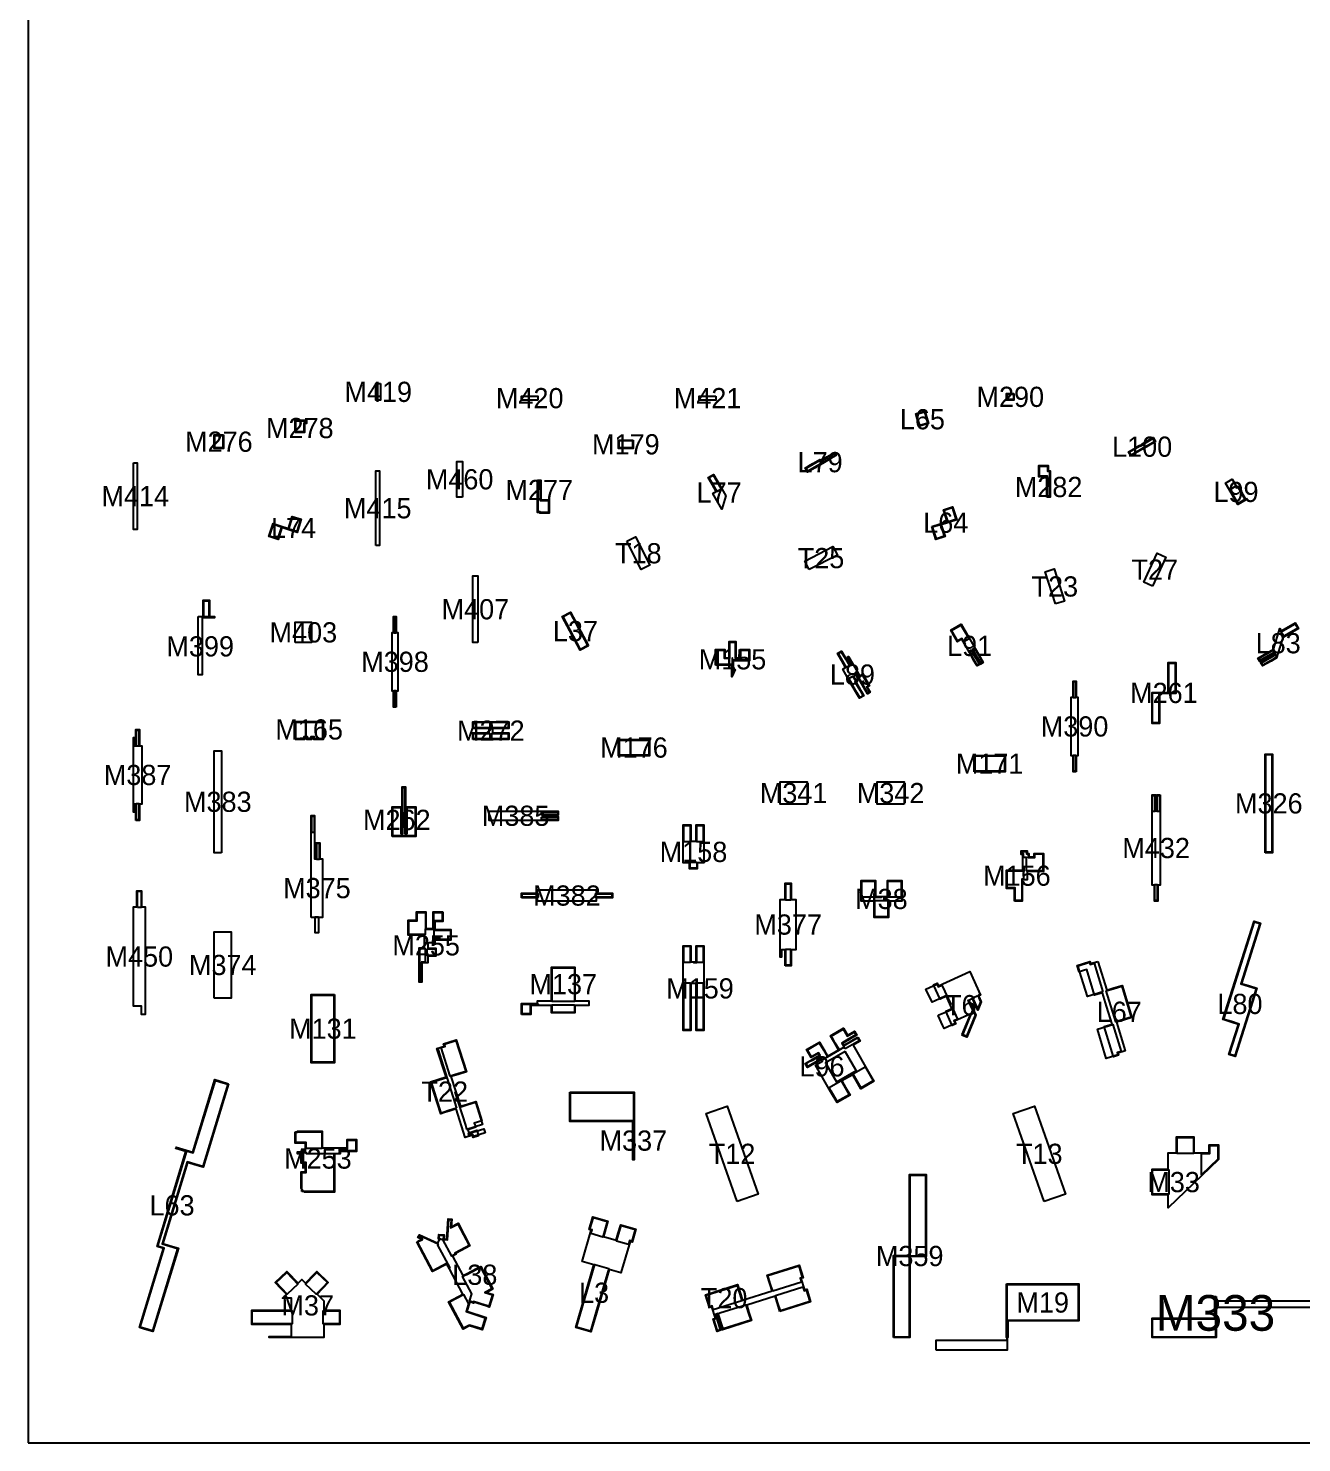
# Model space of a CAD drawing. Header units: millimetres. Extents: x 0 to 500, y 0 to 700.
# Drawn here: x 0 to 157.5, y 0 to 175 of the extents above; entities that cross this region are included whole.
import ezdxf
from ezdxf.enums import TextEntityAlignment as Align

# ---------------------------------------------------------------- set-up
doc = ezdxf.new("R2010")
doc.units = ezdxf.units.MM
for name, color, linetype in [('CORTE', 1, 'Continuous'), ('GRABADO', 5, 'Continuous'), ('HOJA', 8, 'Continuous')]:
    doc.layers.add(name, color=color, linetype=linetype)

msp = doc.modelspace()

# ---------------------------------------------------------------- linework, layer by layer
at = {"layer": 'CORTE'}
for points in [[(43.55, 131.04), (43.55, 129), (43, 129), (43, 131.04), (43.2, 131.04), (43.55, 131.04)], [(121.92, 129.8), (121.92, 129), (121, 129), (121, 129.8), (121.92, 129.8)], [(63.04, 129), (61, 129), (61, 129.48), (63.04, 129.48), (63.04, 129)], [(85.04, 129.48), (85.04, 129), (83, 129), (83, 129.48), (85.04, 129.48)], [(33, 125), (33, 126.51), (34.41, 126.51), (34.41, 126.09), (34.15, 126.09), (34.15, 125), (33, 125)], [(109.81, 127.14), (109.81, 127.14), (109.76, 127.29), (109.86, 127.32), (110.89, 127.64), (111.36, 126.11), (110.24, 125.76), (109.81, 127.14)], [(24.15, 124.7), (24.15, 123), (23, 123), (23, 124.7), (24.15, 124.7)], [(137.03, 123.14), (137.36, 123.33), (137.42, 123.37), (137.53, 123.43), (137.55, 123.38), (137.75, 123.49), (137.72, 123.54), (137.83, 123.6), (137.83, 123.6), (138.22, 123.83), (139.05, 124.31), (139.15, 124.36), (139.44, 123.86), (138.51, 123.32), (137.82, 122.92), (137.82, 122.92), (136.39, 122.1), (136.1, 122.61), (137.03, 123.14)], [(74.82, 124.06), (74.82, 123), (73, 123), (73, 124.06), (74.82, 124.06)], [(97.32, 120.63), (96.39, 120.1), (96.1, 120.6), (96.56, 120.87), (97.03, 121.14), (97.9, 121.64), (97.97, 121.51), (98.77, 121.97), (99.7, 122.51), (99.92, 122.13), (99.04, 121.63), (99.04, 121.63), (97.32, 120.63)], [(13, 121.24), (13.46, 121.24), (13.46, 113), (13, 113), (13, 121.24)], [(53.69, 117), (53, 117), (53, 121.4), (53.69, 121.4), (53.69, 117)], [(126, 117), (126, 119.5), (125, 119.5), (125, 120.91), (126.15, 120.91), (126.15, 120.26), (126.41, 120.26), (126.41, 117), (126, 117)], [(43, 111), (43, 120.24), (43.44, 120.24), (43.44, 111), (43, 111)], [(63, 119.09), (63.41, 119.09), (63.41, 116.65), (64.41, 116.65), (64.41, 115), (63.26, 115), (63.26, 115.11), (63, 115.11), (63, 119.09)], [(84.5, 118.73), (84.1, 119.43), (84.75, 119.81), (85.28, 118.88), (86.28, 117.15), (85.77, 115.49), (84.65, 117.44), (85.09, 117.7), (84.63, 118.5), (84.5, 118.73)], [(149.08, 117.03), (148.1, 118.73), (148.91, 119.2), (149.3, 118.52), (149.3, 118.52), (149.46, 118.25), (149.63, 118.34), (150.6, 116.66), (149.61, 116.1), (149.08, 117.03)], [(111.76, 113.37), (112.79, 113.7), (113.67, 113.97), (113.21, 115.44), (114.33, 115.8), (114.84, 114.18), (112.93, 113.58), (113.39, 112.11), (112.27, 111.76), (111.76, 113.37)], [(29.93, 112.06), (29.76, 112.11), (30.27, 113.73), (31.29, 113.41), (32.18, 113.13), (32.64, 114.6), (33.76, 114.25), (33.26, 112.63), (32.23, 112.95), (31.35, 113.23), (30.89, 111.76), (30.79, 111.79), (29.93, 112.06)], [(74.04, 111.53), (75.09, 112.07), (76.87, 108.57), (75.82, 108.04), (74.04, 111.53)], [(96.57, 108.04), (96.04, 109.09), (99.53, 110.87), (100.07, 109.82), (96.57, 108.04)], [(139.05, 105.98), (137.98, 106.47), (139.62, 110.07), (140.7, 109.58), (139.05, 105.98)], [(55.6, 99), (55, 99), (55, 107.24), (55.6, 107.24), (55.6, 99)], [(127.05, 103.77), (125.77, 107.75), (126.9, 108.11), (128.17, 104.13), (127.05, 103.77)], [(21, 102.24), (21.63, 102.24), (21.63, 104.24), (22.41, 104.24), (22.41, 102.24), (23.04, 102.24), (23.04, 102.06), (21.52, 102.06), (21.52, 95), (21, 95), (21, 102.24)], [(33, 99), (33, 101.52), (35.04, 101.52), (35.04, 99), (33, 99)], [(45.52, 91), (45.19, 91), (45.19, 93), (45, 93), (45, 100.24), (45.19, 100.24), (45.19, 102.24), (45.52, 102.24), (45.52, 100.24), (45.71, 100.24), (45.71, 93), (45.52, 93), (45.52, 91)], [(69.29, 98.59), (68.27, 98.05), (66.05, 102.24), (67.07, 102.78), (69.29, 98.59)], [(116.82, 97.03), (116.57, 97.46), (115.45, 99.4), (115.03, 99.16), (114.92, 99.1), (114.31, 100.17), (114.23, 100.3), (114.1, 100.53), (115.39, 101.27), (116.18, 99.91), (117.58, 97.47), (118.12, 96.54), (117.78, 96.34), (117.38, 97.03), (117.24, 97.27), (116.78, 98.07), (116.7, 98.03), (117.16, 97.22), (117.7, 96.29), (117.36, 96.1), (116.93, 96.84), (116.93, 96.84), (116.82, 97.03), (116.82, 97.03)], [(154.21, 96.99), (154.21, 96.99), (154.04, 96.89), (153.71, 96.71), (152.66, 96.1), (152.42, 96.51), (153.77, 97.29), (153.78, 97.29), (154.15, 97.51), (154.07, 97.66), (153.99, 97.61), (152.33, 96.66), (152.1, 97.07), (154.03, 98.18), (154.81, 100.74), (154.98, 100.44), (156.71, 101.44), (157.12, 100.74), (155.24, 99.66), (155.2, 99.74), (154.39, 97.1), (154.21, 96.99)], [(85, 96.2), (85, 98.12), (86.15, 98.12), (86.15, 97.12), (86.68, 97.12), (86.68, 98.05), (86.68, 99.12), (87.51, 99.12), (87.51, 98.05), (87.51, 97.12), (88.05, 97.12), (88.05, 98.12), (89.2, 98.12), (89.2, 96.74), (88.12, 96.74), (87.2, 96.74), (87.2, 95.66), (87.44, 95.66), (87, 94.77), (87, 96.2), (86.08, 96.2), (85, 96.2)], [(102.46, 92.73), (102.46, 92.73), (101.92, 93.66), (100.74, 95.72), (101.09, 95.93), (100.63, 96.73), (100.1, 97.66), (100.59, 97.94), (101.12, 97.01), (101.58, 96.21), (101.81, 96.34), (101.32, 97.2), (101.45, 97.27), (102.84, 94.85), (102.88, 94.87), (103.22, 95.07), (104.04, 93.64), (103.77, 93.48), (104.13, 92.85), (103.79, 92.65), (102.43, 95.02), (102.07, 94.82), (102.44, 94.18), (102.35, 94.13), (102.94, 93.09), (103.21, 92.64), (103.34, 92.4), (102.82, 92.1), (102.46, 92.73)], [(141, 92.84), (141, 96.53), (141.92, 96.53), (141.92, 92.69), (139.92, 92.69), (139.92, 89), (139, 89), (139, 92.84), (141, 92.84)], [(129.6, 83), (129.22, 83), (129.22, 85), (129, 85), (129, 92.24), (129.22, 92.24), (129.22, 94.24), (129.6, 94.24), (129.6, 92.24), (129.82, 92.24), (129.82, 85), (129.6, 85), (129.6, 83)], [(13.29, 77), (13.29, 79), (13.15, 79), (13.15, 78), (13, 78), (13, 87.24), (13.15, 87.24), (13.15, 86.24), (13.29, 86.24), (13.29, 88.24), (13.74, 88.24), (13.74, 86.24), (14.03, 86.24), (14.03, 79), (13.74, 79), (13.74, 77), (13.29, 77)], [(33, 87), (33, 89.24), (36.48, 89.24), (36.48, 87), (35.33, 87), (35.33, 87.27), (35.04, 87.27), (35.04, 87), (34.44, 87), (34.44, 87.27), (34.15, 87.27), (34.15, 87), (33, 87)], [(55, 87), (55, 87.84), (57, 87.84), (57, 88.37), (55, 88.37), (55, 89.21), (59.42, 89.21), (59.42, 88.37), (57.42, 88.37), (57.42, 87.84), (59.42, 87.84), (59.42, 87), (55, 87)], [(73, 87.01), (76.82, 87.01), (76.82, 85), (73, 85), (73, 87.01)], [(23.88, 73), (23, 73), (23, 85.6), (23.88, 85.6), (23.88, 73)], [(117, 83), (117, 85.04), (118.58, 85.04), (119.17, 85.04), (119.17, 85.04), (120.82, 85.04), (120.82, 83), (117, 83)], [(153, 73), (153, 85.21), (153.88, 85.21), (153.88, 73), (153, 73)], [(45, 75), (45, 78.67), (46.15, 78.67), (46.15, 75.45), (46.26, 75.45), (46.26, 81.15), (46.66, 81.15), (46.66, 75.45), (46.77, 75.45), (46.77, 78.67), (47.92, 78.67), (47.92, 75), (45, 75)], [(96.32, 79), (93, 79), (93, 81.77), (96.32, 81.77), (96.32, 79)], [(108.32, 79), (105, 79), (105, 81.77), (108.32, 81.77), (108.32, 79)], [(140.01, 80.16), (140.01, 69), (139.72, 69), (139.72, 67), (139.29, 67), (139.29, 69), (139, 69), (139, 80.16), (139.44, 80.16), (139.44, 78.16), (139.57, 78.16), (139.57, 80.16), (140.01, 80.16)], [(35, 65), (35, 77.59), (35.42, 77.59), (35.42, 72.24), (35.6, 72.24), (35.6, 74.24), (36.07, 74.24), (36.07, 72.24), (36.39, 72.24), (36.39, 65), (35, 65)], [(63.91, 78.14), (63.91, 78.14), (65.56, 78.14), (65.56, 77.66), (63.56, 77.66), (63.56, 77.48), (65.56, 77.48), (65.56, 77), (57, 77), (57, 78.14), (63.91, 78.14)], [(81, 74.79), (81, 74.79), (81, 75.36), (81, 76.44), (81.95, 76.44), (81.95, 75.69), (81.95, 74.44), (82.6, 74.44), (82.6, 76.44), (83.55, 76.44), (83.55, 74.86), (83.55, 71.75), (82.75, 71.75), (82.75, 71), (81.8, 71), (81.8, 71.75), (81, 71.75), (81, 74.79)], [(122, 67), (122, 68.58), (121, 68.58), (121, 70.82), (123, 70.82), (123, 72.76), (122.8, 72.76), (122.8, 73.23), (123.55, 73.23), (123.55, 72.91), (123.75, 72.91), (123.75, 72.48), (124.4, 72.48), (124.4, 72.91), (125.55, 72.91), (125.55, 70.67), (123.55, 70.67), (123.55, 69.65), (122.95, 69.65), (122.95, 67), (122, 67)], [(14.02, 66.3), (14.46, 66.3), (14.46, 53), (14, 53), (14, 54), (13, 54), (13, 66.3), (13.44, 66.3), (13.44, 68.3), (14.02, 68.3), (14.02, 66.3)], [(61, 67.42), (61, 67.98), (63, 67.98), (63, 68.4), (70.24, 68.4), (70.24, 67.98), (72.24, 67.98), (72.24, 67.42), (70.24, 67.42), (70.24, 67), (63, 67), (63, 67.42), (61, 67.42)], [(93.6, 59), (93.6, 61), (93.15, 61), (93.15, 60.08), (93, 60.08), (93, 67.21), (93.6, 67.21), (93.6, 69.21), (94.35, 69.21), (94.35, 67.21), (94.95, 67.21), (94.95, 61), (94.35, 61), (94.35, 59), (93.6, 59)], [(104.63, 67), (103, 67), (103, 68.2), (103, 69.57), (104.78, 69.57), (104.78, 68.49), (104.78, 67.57), (106.26, 67.57), (106.26, 68.49), (106.26, 69.57), (108.04, 69.57), (108.04, 67.99), (108.04, 67), (106.41, 67), (106.41, 65), (104.63, 65), (104.63, 67)], [(51.28, 65.68), (51.28, 64.5), (50.28, 64.5), (50.28, 63.5), (52.28, 63.5), (52.28, 62.19), (50.83, 62.19), (50.83, 62.44), (50.79, 62.44), (50.79, 62.19), (50.46, 62.19), (50.46, 62.44), (50.42, 62.44), (50.42, 62.19), (50.28, 62.19), (50.28, 61.85), (49.42, 61.85), (49.42, 61.17), (50.42, 61.17), (50.42, 60.19), (49.42, 60.19), (49.42, 59.36), (48.68, 59.36), (48.68, 57), (48.35, 57), (48.35, 61.23), (49, 61.23), (49, 62.79), (47, 62.79), (47, 64.65), (48, 64.65), (48, 65.68), (49.19, 65.68), (49.19, 64.58), (49.19, 63.62), (50.09, 63.62), (50.09, 65.68), (51.28, 65.68)], [(23, 55), (23, 63.21), (25.11, 63.21), (25.11, 55), (23, 55)], [(147.91, 52.31), (147.77, 52.35), (151.63, 64.54), (152.43, 64.29), (150.06, 56.83), (150.94, 56.55), (151.97, 56.22), (149.29, 47.77), (148.49, 48.02), (149.67, 51.75), (148.79, 52.03), (147.91, 52.31)], [(81, 59.84), (81, 59.84), (81, 61.49), (81.95, 61.49), (81.95, 60.64), (81.95, 60.42), (81.95, 59.49), (82.6, 59.49), (82.6, 61.49), (83.55, 61.49), (83.55, 60.49), (83.55, 60.49), (83.55, 59.92), (83.55, 55.62), (83.55, 51), (82.6, 51), (82.6, 56.8), (81.95, 56.8), (81.95, 51), (81, 51), (81, 59.84)], [(132.31, 59.54), (133.39, 55.99), (134.27, 56.26), (135.3, 56.58), (136.51, 52.62), (135.48, 52.3), (134.6, 52.03), (135.68, 48.48), (134.77, 48.21), (134.86, 47.94), (134.21, 47.74), (133.07, 51.49), (134.05, 51.79), (133.37, 54.03), (132.86, 55.68), (131.88, 55.38), (130.91, 58.55), (129.99, 58.26), (129.74, 59.06), (131.32, 59.54), (131.4, 59.27), (132.31, 59.54)], [(61, 53), (61, 54.35), (63, 54.35), (63, 54.67), (64.73, 54.67), (64.73, 58.82), (67.61, 58.82), (67.61, 54.67), (69.34, 54.67), (69.34, 54.11), (67.61, 54.11), (67.61, 53.17), (64.73, 53.17), (64.73, 54.11), (62.15, 54.11), (62.15, 53), (61, 53)], [(115.51, 50.5), (116.57, 53.08), (114.58, 52.17), (114.74, 51.82), (114.29, 51.62), (113.48, 53.38), (114.24, 53.74), (113.56, 55.23), (112.79, 54.88), (111.98, 56.65), (112.43, 56.85), (112.59, 56.51), (116.46, 58.29), (117.79, 55.39), (117.54, 55.28), (117.88, 54.54), (117.46, 53.52), (116.8, 54.94), (116.34, 54.73), (117.19, 52.88), (116.09, 50.18), (115.55, 50.4), (115.51, 50.5)], [(37.87, 55.46), (37.87, 47), (35, 47), (35, 55.46), (37.87, 55.46)], [(102.61, 50.19), (102.89, 49.7), (102.02, 49.2), (104.06, 45.66), (104.6, 44.73), (102.99, 43.8), (102.45, 44.73), (101.99, 45.53), (100.64, 44.76), (101.1, 43.96), (101.64, 43.02), (100.03, 42.1), (99.24, 43.46), (97.38, 46.7), (98.24, 47.2), (98.11, 47.43), (97.31, 46.97), (96.38, 46.43), (96.1, 46.92), (96.68, 47.26), (97.03, 47.46), (97.83, 47.92), (97.7, 48.15), (96.83, 47.65), (96.26, 48.64), (97.87, 49.57), (98.4, 48.64), (98.87, 47.84), (100.22, 48.61), (99.75, 49.42), (99.5, 49.86), (99.22, 50.35), (100.83, 51.27), (101.33, 50.41), (102.19, 50.91), (102.48, 50.42), (101.54, 49.88), (100.74, 49.42), (100.87, 49.19), (101.68, 49.65), (102.61, 50.19)], [(54.36, 38.72), (54.48, 38.34), (55.46, 38.65), (55.67, 37.98), (55.02, 37.77), (54.94, 38.05), (54.04, 37.76), (52.92, 41.3), (52.04, 41.02), (51.47, 40.84), (51.01, 40.7), (49.76, 44.65), (50.79, 44.98), (51.67, 45.25), (50.55, 48.79), (51.46, 49.07), (51.37, 49.35), (52.94, 49.85), (54.19, 45.89), (53.17, 45.57), (52.28, 45.29), (53.44, 41.62), (54.32, 41.9), (55.35, 42.22), (56.1, 39.84), (55.17, 39.55), (55.34, 39.03), (54.36, 38.72)], [(101.04, 48.42), (98.62, 47.02), (99.98, 44.65), (102.41, 46.05), (101.04, 48.42)], [(24.76, 44.41), (21.62, 34.09), (20.59, 34.4), (19.7, 34.67), (16.65, 24.64), (17.53, 24.37), (18.56, 24.06), (15.42, 13.74), (14.39, 14.06), (13.74, 14.25), (16.73, 24.04), (15.92, 24.28), (19.5, 36.05), (18.26, 36.42), (18.3, 36.57), (20.35, 35.94), (23.09, 44.92), (23.73, 44.72), (24.76, 44.41)], [(67, 43.37), (74.92, 43.37), (74.92, 35), (74.77, 35), (74.77, 39.76), (67, 39.76), (67, 43.37)], [(87.67, 29.83), (83.83, 40.73), (86.44, 41.65), (90.28, 30.75), (87.67, 29.83)], [(125.67, 29.83), (121.83, 40.73), (124.44, 41.65), (128.28, 30.75), (125.67, 29.83)], [(34.3, 33.51), (34.3, 34.6), (33.76, 34.6), (33.76, 35.73), (33.3, 35.73), (33.3, 35.99), (34.3, 35.99), (34.3, 37.08), (33, 37.08), (33, 38.44), (33.3, 38.44), (33.3, 38.55), (36.36, 38.55), (36.36, 36.49), (39.43, 36.49), (39.43, 37.52), (40.58, 37.52), (40.58, 36.05), (38.58, 36.05), (38.58, 35.73), (37.88, 35.73), (37.88, 31), (34.15, 31), (33.76, 31.47), (33.76, 33.51), (34.3, 33.51)], [(144.18, 35.86), (146.05, 35.86), (146.05, 36.86), (147.2, 36.86), (147.2, 35.03), (141, 29.06), (141, 30.67), (139, 30.67), (139, 33.84), (141, 33.84), (141, 35.86), (142.02, 35.86), (142.02, 37.86), (144.18, 37.86), (144.18, 35.86)], [(107, 13), (107, 23.17), (109, 23.17), (109, 33.19), (111.04, 33.19), (111.04, 23.02), (109.04, 23.02), (109.04, 13), (107, 13)], [(48.05, 24.87), (48.62, 25.17), (48.2, 25.37), (48.37, 25.74), (50.66, 24.69), (50.87, 25.15), (50.72, 25.22), (50.76, 25.76), (51.43, 25.71), (51.4, 25.2), (51.78, 25.17), (51.95, 27.68), (52.38, 27.65), (52.32, 26.72), (53.15, 27.15), (54.63, 24.36), (54.17, 24.11), (54.17, 24.11), (52.86, 23.42), (52.92, 23.31), (52.47, 23.06), (53.74, 20.67), (54.19, 20.91), (54.2, 20.89), (55.45, 21.55), (55.97, 21.82), (57.45, 19.02), (56.66, 18.6), (57.51, 18.33), (57.02, 16.79), (56.58, 16.93), (56.58, 16.93), (55.11, 17.39), (55.08, 17.27), (54.61, 17.42), (54.24, 16.27), (56.62, 15.51), (56.13, 13.98), (54.57, 14.48), (53.77, 14.05), (51.98, 17.45), (53.75, 18.39), (52.09, 21.52), (52.09, 21.52), (51.78, 22.11), (50.07, 21.21), (50.01, 21.18), (48.05, 24.87)], [(69.63, 26.3), (69.38, 26.37), (69.84, 27.96), (71.7, 27.42), (71.15, 25.5), (72.72, 25.04), (72.98, 25.92), (73.28, 26.96), (75.15, 26.41), (74.69, 24.83), (74.43, 24.9), (73.3, 21.03), (71.84, 21.45), (70.27, 16.08), (69.59, 13.72), (67.72, 14.26), (69.97, 22), (68.51, 22.42), (69.63, 26.3)], [(30.18, 16.41), (32.57, 16.41), (32.57, 17.89), (31.44, 17.89), (31.94, 18.37), (31.29, 19.04), (30.55, 19.81), (31.97, 21.18), (33.36, 19.74), (33.83, 20.2), (34.3, 19.74), (35.4, 20.88), (35.69, 21.18), (37.11, 19.81), (36.43, 19.11), (36.36, 19.04), (35.72, 18.37), (36.55, 17.57), (36.55, 16.41), (37.48, 16.41), (38.55, 16.41), (38.55, 14.63), (37.48, 14.63), (36.55, 14.63), (36.55, 13), (29.81, 13), (29.81, 13.15), (32.57, 13.15), (32.57, 14.63), (30.18, 14.63), (27.64, 14.63), (27.64, 16.41), (30.18, 16.41)], [(92.97, 16.22), (92.65, 17.24), (92.37, 18.12), (88.86, 17.02), (89.13, 16.13), (89.46, 15.11), (85.88, 13.98), (85.28, 15.89), (85.08, 15.82), (85.36, 14.94), (85.68, 13.92), (85.2, 13.76), (84.7, 15.34), (84.98, 15.42), (84.53, 16.82), (84.26, 16.74), (83.76, 18.31), (87.72, 19.56), (88.04, 18.53), (88.32, 17.65), (91.99, 18.81), (91.71, 19.69), (91.38, 20.71), (95.34, 21.96), (95.83, 20.39), (95.56, 20.3), (96, 18.9), (96.28, 18.99), (96.77, 17.42), (92.97, 16.22)], [(121, 19.65), (129.94, 19.65), (129.94, 15.06), (121.15, 15.06), (121.15, 13), (121, 13), (121, 19.65)], [(146.92, 18.09), (146.92, 17.56), (172.34, 17.56), (172.34, 17.34), (174.34, 17.34), (174.34, 16.96), (172.34, 16.96), (172.34, 16.73), (146.92, 16.73), (146.92, 14.14), (146.92, 13), (139, 13), (139, 15.4), (146.77, 15.4), (146.77, 18.09), (146.92, 18.09)]]:
    msp.add_lwpolyline(points, close=True, dxfattribs=at)
at = {"layer": 'GRABADO'}
for points in [[(121.85, 129.07), (121.08, 129.07), (121.08, 129.73), (121.85, 129.73), (121.85, 129.07)], [(33.08, 126.43), (33.85, 126.43), (34.08, 126.43), (34.33, 126.43), (34.33, 126.16), (34.08, 126.16), (34.08, 126.1), (34.08, 125.08), (33.85, 125.08), (33.08, 125.08), (33.08, 126.43)], [(109.85, 127.24), (109.85, 127.24), (109.85, 127.24), (109.88, 127.25), (110.84, 127.54), (111.27, 126.16), (110.29, 125.85), (109.85, 127.24)], [(24.07, 123.08), (23.3, 123.08), (23.07, 123.08), (23.07, 124.51), (23.07, 124.63), (23.3, 124.63), (24.07, 124.63), (24.07, 123.08)], [(139.34, 123.88), (138.48, 123.38), (138.48, 123.38), (138.15, 123.2), (138.15, 123.2), (137.72, 122.95), (137.72, 122.95), (136.42, 122.2), (136.2, 122.58), (137.07, 123.08), (137.4, 123.27), (137.46, 123.3), (137.5, 123.33), (137.53, 123.28), (137.85, 123.47), (137.82, 123.51), (137.93, 123.58), (137.93, 123.58), (138.26, 123.76), (139.09, 124.24), (139.12, 124.26), (139.34, 123.88)], [(73.25, 123.99), (73.75, 123.99), (74.75, 123.99), (74.75, 123.08), (73.75, 123.08), (73.08, 123.08), (73.08, 123.99), (73.25, 123.99)], [(96.41, 120.2), (96.2, 120.57), (96.6, 120.8), (97.07, 121.07), (97.87, 121.53), (97.94, 121.41), (98.81, 121.91), (99.68, 122.41), (99.82, 122.16), (98.95, 121.66), (98.95, 121.66), (98.09, 121.16), (98.09, 121.16), (96.41, 120.2)], [(125.08, 119.57), (125.08, 120.84), (125.85, 120.84), (126.08, 120.84), (126.08, 120.19), (126.33, 120.19), (126.33, 119.57), (126.33, 117.19), (126.33, 117.08), (126.08, 117.08), (126.08, 117.19), (126.08, 119.57), (125.85, 119.57), (125.08, 119.57)], [(63.33, 119.02), (63.33, 119.01), (63.33, 116.57), (64.33, 116.57), (64.33, 115.08), (63.33, 115.08), (63.33, 115.18), (63.08, 115.18), (63.08, 116.57), (63.08, 119.01), (63.08, 119.02), (63.33, 119.02)], [(85.72, 117.97), (85.2, 117.67), (84.7, 118.54), (84.57, 118.77), (84.2, 119.41), (84.72, 119.71), (85.72, 117.97)], [(148.64, 117.93), (149.33, 118.33), (149.43, 118.14), (149.6, 118.24), (150.49, 116.69), (149.64, 116.2), (149.14, 117.07), (149.14, 117.07), (148.64, 117.93)], [(111.85, 113.32), (112.81, 113.62), (112.81, 113.62), (113.76, 113.92), (113.3, 115.39), (114.28, 115.7), (114.74, 114.23), (112.84, 113.63), (113.3, 112.16), (112.32, 111.85), (111.85, 113.32)], [(30.32, 113.63), (31.27, 113.33), (32.22, 113.03), (32.69, 114.5), (33.67, 114.2), (33.21, 112.73), (32.25, 113.03), (31.3, 113.32), (30.84, 111.85), (30.81, 111.86), (29.96, 112.13), (29.85, 112.16), (30.32, 113.63)], [(21.71, 102.17), (21.71, 103.17), (21.71, 104.17), (22.34, 104.17), (22.34, 103.17), (22.34, 102.17), (21.71, 102.17)], [(45.45, 102.17), (45.45, 101.17), (45.45, 100.17), (45.26, 100.17), (45.26, 101.17), (45.26, 102.17), (45.45, 102.17)], [(68.3, 98.16), (66.16, 102.21), (67.04, 102.68), (69.18, 98.62), (68.3, 98.16)], [(115.36, 101.17), (116.11, 99.87), (116.11, 99.87), (116.36, 99.44), (115.73, 99.07), (115.9, 98.78), (115.9, 98.78), (115.48, 99.51), (114.99, 99.23), (114.95, 99.2), (114.95, 99.2), (114.37, 100.2), (114.29, 100.34), (114.2, 100.5), (115.36, 101.17)], [(157.01, 100.77), (155.28, 99.77), (154.83, 100.55), (154.95, 100.34), (156.69, 101.33), (157.01, 100.77)], [(87.44, 99.05), (87.44, 98.05), (87.44, 97.05), (88.12, 97.05), (88.12, 98.05), (89.12, 98.05), (89.12, 96.82), (88.12, 96.82), (87.12, 96.82), (87.12, 95.59), (87.32, 95.59), (87.08, 95.09), (87.08, 96.28), (86.08, 96.28), (85.08, 96.28), (85.08, 98.05), (86.08, 98.05), (86.08, 97.05), (86.76, 97.05), (86.76, 98.05), (86.76, 99.05), (87.44, 99.05)], [(117.38, 96.2), (116.89, 97.07), (116.89, 97.07), (116.71, 97.38), (116.64, 97.5), (116.64, 97.5), (116.39, 97.93), (116.6, 98.05), (117.1, 97.19), (117.6, 96.32), (117.38, 96.2)], [(117.81, 96.44), (117.44, 97.07), (117.31, 97.31), (116.81, 98.17), (117.02, 98.3), (117.52, 97.43), (118.02, 96.56), (117.81, 96.44)], [(153.93, 98.04), (154.09, 97.76), (153.95, 97.68), (152.36, 96.76), (152.2, 97.04), (153.93, 98.04)], [(87.08, 95.99), (87.12, 95.97), (87.12, 97.05), (87.08, 97.05), (87.08, 95.99)], [(100.56, 97.84), (101.06, 96.97), (101.56, 96.11), (101.92, 96.31), (101.2, 95.9), (100.7, 96.77), (100.2, 97.63), (100.38, 97.74), (100.56, 97.84)], [(139.07, 89.08), (139.07, 92.77), (140.07, 92.77), (141.07, 92.77), (141.07, 96.46), (141.85, 96.46), (141.85, 92.77), (140.85, 92.77), (139.85, 92.77), (139.85, 89.08), (139.07, 89.08)], [(152.52, 96.48), (153.81, 97.22), (153.81, 97.22), (154.26, 97.48), (154.17, 97.62), (154.37, 97.28), (154.33, 97.15), (154.11, 97.02), (154.11, 97.02), (154.08, 97), (154, 96.96), (154, 96.96), (152.68, 96.2), (152.52, 96.48)], [(101.85, 93.93), (101.49, 94.56), (101.97, 94.84), (102.34, 94.21), (102.24, 94.16), (102.88, 93.06), (103.14, 92.6), (103.24, 92.43), (102.85, 92.2), (102.49, 92.83), (102.49, 92.83), (101.99, 93.7), (101.99, 93.7), (101.97, 93.72), (101.85, 93.93), (101.85, 93.93)], [(102.57, 95.18), (102.81, 94.75), (102.92, 94.81), (102.92, 94.81), (103.19, 94.97), (103.94, 93.67), (103.66, 93.51), (104.03, 92.88), (103.82, 92.76), (102.46, 95.12), (102.57, 95.18)], [(45.26, 91.08), (45.26, 92.08), (45.26, 93.08), (45.45, 93.08), (45.45, 92.08), (45.45, 91.08), (45.26, 91.08)], [(129.52, 94.17), (129.52, 93.17), (129.52, 92.17), (129.3, 92.17), (129.3, 93.17), (129.3, 94.17), (129.52, 94.17)], [(13.66, 88.17), (13.66, 87.17), (13.66, 86.17), (13.37, 86.17), (13.37, 87.17), (13.37, 88.17), (13.66, 88.17)], [(33.08, 89.16), (34.08, 89.16), (34.4, 89.16), (35.07, 89.16), (35.4, 89.16), (36.4, 89.16), (36.4, 87.08), (35.4, 87.08), (35.4, 87.34), (34.96, 87.34), (34.96, 87.08), (34.52, 87.08), (34.52, 87.34), (34.08, 87.34), (34.08, 87.08), (33.08, 87.08), (33.08, 89.16)], [(55.08, 89.13), (56.08, 89.13), (56.58, 89.13), (57.08, 89.13), (57.08, 88.45), (56.08, 88.45), (55.08, 88.45), (55.08, 89.13)], [(56.58, 87.08), (56.08, 87.08), (55.08, 87.08), (55.08, 87.76), (56.08, 87.76), (57.08, 87.76), (57.08, 87.08), (56.58, 87.08)], [(59.35, 88.45), (58.35, 88.45), (57.35, 88.45), (57.35, 89.13), (57.85, 89.13), (58.35, 89.13), (59.35, 89.13), (59.35, 88.45)], [(59.35, 87.08), (58.35, 87.08), (57.85, 87.08), (57.35, 87.08), (57.35, 87.76), (58.35, 87.76), (59.35, 87.76), (59.35, 87.08)], [(73.08, 86.94), (74.08, 86.94), (74.75, 86.94), (75.08, 86.94), (75.75, 86.94), (76.75, 86.94), (76.75, 85.08), (75.75, 85.08), (75.08, 85.08), (74.75, 85.08), (74.08, 85.08), (73.08, 85.08), (73.08, 86.94)], [(120.75, 84.97), (120.75, 83.08), (119.75, 83.08), (119.08, 83.08), (118.75, 83.08), (118.08, 83.08), (117.08, 83.08), (117.08, 84.97), (118.58, 84.97), (118.58, 84.97), (119.25, 84.97), (119.25, 84.97), (120.75, 84.97)], [(129.3, 83.08), (129.3, 84.08), (129.3, 85.08), (129.52, 85.08), (129.52, 84.08), (129.52, 83.08), (129.3, 83.08)], [(153.8, 73.08), (153.07, 73.08), (153.07, 85.13), (153.8, 85.13), (153.8, 73.08)], [(45.08, 78.59), (45.85, 78.59), (46.08, 78.59), (46.08, 76.11), (46.08, 75.37), (46.33, 75.37), (46.33, 76.11), (46.33, 78.59), (46.33, 80.33), (46.33, 81.07), (46.59, 81.07), (46.59, 80.33), (46.59, 78.59), (46.59, 76.11), (46.59, 75.37), (46.85, 75.37), (46.85, 76.11), (46.85, 78.59), (47.08, 78.59), (47.85, 78.59), (47.85, 75.08), (47.08, 75.08), (46.85, 75.08), (46.08, 75.08), (45.85, 75.08), (45.08, 75.08), (45.08, 78.59)], [(13.37, 77.08), (13.37, 78.08), (13.37, 79.08), (13.66, 79.08), (13.66, 78.08), (13.66, 77.08), (13.37, 77.08)], [(139.07, 78.59), (139.07, 79.09), (139.07, 80.09), (139.36, 80.09), (139.36, 79.09), (139.36, 78.09), (139.07, 78.09), (139.07, 78.59)], [(139.93, 80.09), (139.93, 79.09), (139.93, 78.59), (139.93, 78.09), (139.65, 78.09), (139.65, 79.09), (139.65, 80.09), (139.93, 80.09)], [(35.07, 75.51), (35.07, 76.01), (35.07, 76.51), (35.07, 77.51), (35.35, 77.51), (35.35, 75.51), (35.07, 75.51)], [(63.48, 78.06), (63.98, 78.06), (63.98, 78.06), (65.48, 78.06), (65.48, 77.73), (64.48, 77.73), (63.48, 77.73), (63.48, 78.06)], [(63.48, 77.4), (64.48, 77.4), (65.48, 77.4), (65.48, 77.08), (64.48, 77.08), (63.98, 77.08), (63.48, 77.08), (63.48, 77.4)], [(81.08, 74.36), (81.08, 74.86), (81.08, 74.86), (81.08, 75.36), (81.08, 75.36), (81.08, 75.36), (81.08, 75.36), (81.08, 76.36), (81.88, 76.36), (81.88, 75.69), (81.88, 74.36), (81.08, 74.36)], [(83.48, 76.36), (83.48, 74.86), (83.48, 74.86), (83.48, 74.36), (82.68, 74.36), (82.68, 76.36), (83.48, 76.36)], [(35.99, 74.17), (35.99, 72.17), (35.67, 72.17), (35.67, 74.17), (35.99, 74.17)], [(82.68, 71.83), (82.68, 71.08), (81.88, 71.08), (81.88, 71.83), (82.68, 71.83)], [(125.48, 70.75), (124.48, 70.75), (123.48, 70.75), (123.48, 72.4), (123.08, 72.4), (123.08, 72.84), (122.88, 72.84), (122.88, 73.15), (123.48, 73.15), (123.48, 72.84), (123.68, 72.84), (123.68, 72.4), (124.48, 72.4), (124.48, 72.84), (125.48, 72.84), (125.48, 70.75)], [(121.08, 70.75), (122.08, 70.75), (123.08, 70.75), (123.08, 69.72), (122.88, 69.72), (122.88, 69.21), (122.88, 68.66), (122.88, 67.59), (122.88, 67.08), (122.08, 67.08), (122.08, 67.59), (122.08, 68.66), (121.08, 68.66), (121.08, 70.75)], [(94.28, 69.14), (94.28, 68.14), (94.28, 67.14), (93.68, 67.14), (93.68, 68.14), (93.68, 69.14), (94.28, 69.14)], [(103.08, 67.49), (103.08, 69.49), (104.7, 69.49), (104.7, 68.49), (104.7, 67.49), (105.52, 67.49), (103.08, 67.49)], [(107.96, 69.49), (107.96, 67.99), (107.96, 67.99), (107.96, 67.49), (106.33, 67.49), (106.33, 68.49), (106.33, 69.49), (107.96, 69.49)], [(139.36, 67.08), (139.36, 68.08), (139.36, 69.08), (139.65, 69.08), (139.65, 68.08), (139.65, 67.08), (139.36, 67.08)], [(13.51, 66.23), (13.51, 67.23), (13.51, 68.23), (13.95, 68.23), (13.95, 67.23), (13.95, 66.23), (13.51, 66.23)], [(61.08, 67.91), (62.08, 67.91), (63.08, 67.91), (63.08, 67.49), (62.08, 67.49), (61.08, 67.49), (61.08, 67.91)], [(72.17, 67.49), (71.17, 67.49), (70.17, 67.49), (70.17, 67.91), (71.17, 67.91), (72.17, 67.91), (72.17, 67.49)], [(104.7, 65.08), (104.7, 66.07), (104.7, 67.08), (106.33, 67.08), (106.33, 66.07), (106.33, 65.08), (104.7, 65.08)], [(35.9, 65.08), (35.9, 64.08), (35.9, 63.08), (35.49, 63.08), (35.49, 64.08), (35.49, 65.08), (35.9, 65.08)], [(47.08, 64.58), (48.08, 64.58), (48.08, 64.58), (48.08, 65.61), (49.12, 65.61), (49.12, 64.58), (49.12, 63.55), (50.16, 63.55), (50.16, 65.61), (51.21, 65.61), (51.21, 64.58), (50.21, 64.58), (50.21, 63.55), (49.08, 63.55), (49.08, 62.86), (48.08, 62.86), (47.08, 62.86), (47.08, 64.58)], [(52.21, 62.26), (51.21, 62.26), (50.9, 62.26), (50.9, 62.51), (50.72, 62.51), (50.72, 62.26), (50.53, 62.26), (50.53, 62.51), (50.35, 62.51), (50.35, 62.26), (50.21, 62.26), (50.21, 63.42), (51.21, 63.42), (52.21, 63.42), (52.21, 62.26)], [(151.68, 64.45), (152.34, 64.24), (149.97, 56.78), (150.92, 56.48), (151.88, 56.18), (149.24, 47.86), (148.58, 48.07), (149.77, 51.8), (148.81, 52.1), (147.93, 52.38), (147.86, 52.4), (151.68, 64.45)], [(81.08, 59.42), (81.08, 59.92), (81.08, 59.92), (81.08, 61.42), (81.88, 61.42), (81.88, 60.64), (81.88, 60.42), (81.88, 59.42), (81.08, 59.42)], [(83.48, 60.42), (83.48, 60.42), (83.48, 60.42), (83.48, 59.92), (83.48, 59.92), (83.48, 59.42), (82.28, 59.42), (82.68, 59.42), (82.68, 61.42), (83.48, 61.42), (83.48, 60.42)], [(48.6, 59.44), (48.6, 57.08), (48.43, 57.08), (48.43, 59.44), (48.43, 61.15), (49.08, 61.15), (49.08, 59.44), (48.6, 59.44)], [(49.35, 61.09), (50.35, 61.09), (50.35, 60.27), (49.35, 60.27), (49.35, 61.09)], [(93.68, 59.08), (93.68, 60.08), (93.68, 61.08), (94.28, 61.08), (94.28, 60.08), (94.28, 59.08), (93.68, 59.08)], [(67.54, 58.74), (67.54, 56.67), (67.54, 54.59), (64.81, 54.59), (64.81, 56.67), (64.81, 58.74), (67.54, 58.74)], [(132.91, 55.77), (131, 55.19), (130.04, 58.36), (130.04, 58.36), (129.84, 59.01), (131.27, 59.44), (131.35, 59.18), (131.83, 59.32), (132.91, 55.77)], [(81.08, 56.88), (81.88, 56.88), (81.88, 56.13), (81.88, 54.35), (81.88, 51.83), (81.88, 51.08), (81.08, 51.08), (81.08, 51.83), (81.08, 54.35), (81.08, 55.62), (81.08, 55.62), (81.08, 56.13), (81.08, 56.88)], [(83.48, 56.88), (83.48, 56.13), (83.48, 55.62), (83.48, 55.62), (83.48, 54.35), (83.48, 51.83), (83.48, 51.08), (82.68, 51.08), (82.68, 51.83), (82.68, 54.35), (82.68, 56.13), (82.68, 56.88), (83.48, 56.88)], [(114.13, 54.17), (113.59, 55.33), (112.69, 54.91), (112.16, 54.67), (111.78, 54.5), (111.03, 56.13), (112.39, 56.75), (112.55, 56.41), (113, 56.62), (114.13, 54.17)], [(136.35, 52.9), (136.42, 52.67), (135.46, 52.38), (134.5, 52.08), (133.34, 55.9), (134.3, 56.19), (135.25, 56.48), (136.35, 52.9)], [(37.8, 47.08), (35.37, 47.08), (35.07, 47.08), (35.07, 55.38), (35.37, 55.38), (37.8, 55.38), (37.8, 47.08)], [(61.08, 54.27), (62.08, 54.27), (63.08, 54.27), (63.08, 54.19), (62.08, 54.19), (62.08, 53.08), (61.08, 53.08), (61.08, 54.27)], [(116.82, 53.51), (116.25, 54.77), (117.11, 52.88), (116.04, 50.28), (115.58, 50.47), (116.82, 53.51)], [(117.44, 55.32), (117.79, 54.54), (117.45, 53.71), (116.84, 55.04), (117.44, 55.32)], [(117.65, 55.51), (117.69, 55.43), (117.6, 55.39), (117.65, 55.51)], [(67.54, 54.19), (67.54, 53.24), (64.81, 53.24), (64.81, 54.19), (67.54, 54.19)], [(113.12, 51.57), (112.53, 52.86), (112.64, 52.92), (113.44, 53.28), (114.34, 53.7), (114.94, 52.41), (114.48, 52.2), (114.64, 51.86), (113.28, 51.23), (113.12, 51.57)], [(101.05, 48.73), (100.93, 48.94), (98.23, 47.38), (98.14, 47.53), (97.27, 47.03), (96.41, 46.53), (96.2, 46.89), (96.72, 47.19), (97.07, 47.39), (97.93, 47.89), (97.73, 48.25), (96.86, 47.75), (96.86, 47.75), (96.36, 48.62), (97.84, 49.47), (98.34, 48.6), (98.84, 47.73), (100.32, 48.59), (99.82, 49.45), (99.57, 49.89), (99.32, 50.32), (100.8, 51.17), (101.3, 50.31), (102.17, 50.8), (102.37, 50.45), (101.51, 49.95), (100.64, 49.45), (100.85, 49.09), (101.71, 49.59), (102.58, 50.09), (102.79, 49.73), (101.05, 48.73)], [(135.16, 48.4), (134.68, 48.26), (134.76, 47.99), (133.33, 47.55), (133.33, 47.55), (133.33, 47.55), (132.23, 51.16), (134.14, 51.74), (135.16, 48.4)], [(51.07, 48.88), (51.55, 49.03), (51.46, 49.3), (52.89, 49.75), (54.1, 45.94), (53.14, 45.64), (52.19, 45.34), (51.07, 48.88)], [(52.97, 41.39), (52.01, 41.09), (51.44, 40.91), (51.06, 40.79), (49.86, 44.6), (50.81, 44.9), (51.77, 45.2), (50.65, 48.74), (52.97, 41.39)], [(103.5, 46.49), (104.5, 44.76), (103.01, 43.9), (102.52, 44.77), (102.02, 45.64), (100.54, 44.78), (101.04, 43.92), (101.53, 43.05), (100.05, 42.2), (99.31, 43.5), (99.31, 43.5), (99.06, 43.93), (103.5, 46.49)], [(23.93, 41.94), (21.57, 34.18), (20.61, 34.48), (19.65, 34.77), (16.55, 24.59), (17.51, 24.3), (18.47, 24.01), (15.37, 13.84), (14.41, 14.13), (13.84, 14.3), (16.82, 24.09), (16.01, 24.33), (19.59, 36.09), (18.64, 36.39), (20.4, 35.85), (23.14, 44.82), (23.71, 44.65), (24.67, 44.36), (23.93, 41.94)], [(54.1, 39.29), (52.81, 43.39), (53.39, 41.53), (54.35, 41.83), (55.3, 42.13), (56.17, 39.37), (54.26, 38.76), (54.1, 39.29), (54.1, 39.29)], [(67.08, 43.29), (74.84, 43.29), (74.84, 42.13), (74.84, 40.66), (74.84, 39.74), (74.84, 36.43), (74.84, 35.61), (74.84, 35.07), (74.84, 35.07), (74.84, 39.83), (67.08, 39.83), (67.08, 40.66), (67.08, 42.13), (67.08, 43.29)], [(56.5, 38.32), (56.5, 38.32), (56.5, 38.32), (55.07, 37.87), (54.98, 38.14), (54.51, 37.99), (54.43, 38.24), (56.34, 38.84), (56.5, 38.32)], [(36.29, 38.47), (36.29, 37.44), (36.29, 36.41), (34.38, 36.41), (34.38, 37.15), (33.08, 37.15), (33.08, 37.44), (33.08, 38.47), (36.29, 38.47)], [(40.5, 37.44), (40.5, 36.12), (39.5, 36.12), (38.5, 36.12), (38.5, 36.41), (39.5, 36.41), (39.5, 37.16), (39.5, 37.44), (40.5, 37.44)], [(144.11, 37.78), (144.11, 36.78), (144.11, 35.78), (142.09, 35.78), (142.09, 36.78), (142.09, 37.78), (144.11, 37.78)], [(147.13, 36.78), (147.13, 35.07), (145.13, 33.14), (145.13, 35.78), (146.13, 35.78), (146.13, 36.78), (147.13, 36.78)], [(33.83, 31.07), (33.83, 33.44), (34.38, 33.44), (34.38, 34.68), (33.83, 34.68), (33.83, 35.8), (33.38, 35.8), (33.38, 35.91), (34.38, 35.91), (34.38, 35.8), (37.8, 35.8), (37.8, 33.44), (37.8, 31.07), (33.83, 31.07)], [(139.07, 33.76), (140.07, 33.76), (141.07, 33.76), (141.07, 30.74), (140.07, 30.74), (139.07, 30.74), (139.07, 33.76)], [(110.96, 23.1), (109.96, 23.1), (108.96, 23.1), (108.96, 13.07), (108.08, 13.07), (107.08, 13.07), (107.08, 23.1), (108.08, 23.1), (109.08, 23.1), (109.08, 33.12), (109.96, 33.12), (110.96, 33.12), (110.96, 23.1)], [(52.3, 27.58), (52.24, 26.59), (53.12, 27.05), (54.53, 24.39), (54.07, 24.15), (52.76, 23.45), (52.82, 23.34), (52.37, 23.1), (51.29, 25.13), (50.95, 25.15), (50.97, 25.19), (50.8, 25.26), (50.83, 25.68), (51.35, 25.64), (51.32, 25.13), (51.85, 25.09), (52.02, 27.6), (52.3, 27.58)], [(69.59, 25.87), (69.73, 26.35), (69.47, 26.43), (69.89, 27.87), (71.61, 27.36), (71.05, 25.44), (69.59, 25.87)], [(74.64, 24.92), (74.38, 25), (74.24, 24.52), (72.77, 24.94), (73.05, 25.9), (73.33, 26.86), (75.06, 26.36), (74.64, 24.92)], [(48.16, 24.84), (48.76, 25.16), (48.77, 25.19), (48.3, 25.4), (48.41, 25.64), (50.7, 24.59), (50.63, 24.44), (52.12, 21.62), (52.12, 21.62), (51.81, 22.21), (50.04, 21.28), (50.04, 21.28), (48.16, 24.84)], [(31.97, 21.07), (33.35, 19.63), (32.04, 18.37), (31.35, 19.09), (30.65, 19.81), (31.97, 21.07)], [(37, 19.81), (36.38, 19.16), (36.31, 19.09), (35.62, 18.37), (34.3, 19.63), (35.46, 20.83), (35.69, 21.07), (37, 19.81)], [(57.35, 19.05), (56.47, 18.59), (57.42, 18.28), (56.97, 16.88), (56.5, 17.03), (55.07, 17.49), (55.03, 17.37), (54.56, 17.52), (54.85, 18.41), (53.7, 20.57), (54.16, 20.81), (54.17, 20.79), (55.48, 21.48), (55.94, 21.72), (57.35, 19.05)], [(67.81, 14.31), (70.06, 22.05), (71.79, 21.55), (70.2, 16.1), (69.53, 13.81), (67.81, 14.31)], [(92.08, 18.76), (91.78, 19.71), (91.48, 20.67), (95.29, 21.87), (95.74, 20.44), (95.47, 20.35), (95.62, 19.87), (92.08, 18.76)], [(84.73, 16.44), (84.58, 16.92), (84.31, 16.83), (83.86, 18.26), (87.67, 19.46), (87.97, 18.51), (88.27, 17.56), (84.73, 16.44)], [(95.8, 19.29), (95.95, 18.81), (96.23, 18.9), (96.68, 17.47), (93.02, 16.31), (92.72, 17.27), (92.42, 18.22), (95.8, 19.29)], [(112.28, 11.45), (112.28, 12.68), (121.08, 12.68), (121.08, 16.12), (121.08, 19.57), (129.87, 19.57), (129.87, 16.12), (129.87, 15.14), (121.08, 15.14), (121.08, 13.29), (121.08, 11.45), (112.28, 11.45)], [(54.56, 14.56), (53.81, 14.16), (52.08, 17.42), (53.85, 18.35), (54.46, 17.2), (54.15, 16.22), (56.52, 15.47), (56.08, 14.07), (54.56, 14.56)], [(146.84, 14.14), (146.84, 13.76), (146.84, 13.07), (139.07, 13.07), (139.07, 15.32), (146.84, 15.32), (146.84, 18.01), (146.84, 18.01), (146.84, 17.49), (146.84, 14.14), (146.84, 14.14)], [(27.71, 15.52), (27.71, 16.33), (30.18, 16.33), (32.65, 16.33), (32.65, 14.7), (30.18, 14.7), (27.71, 14.7), (27.71, 15.52)], [(38.48, 14.7), (37.48, 14.7), (36.48, 14.7), (36.48, 16.33), (37.48, 16.33), (38.48, 16.33), (38.48, 14.7)], [(84.8, 15.29), (85.07, 15.37), (84.92, 15.85), (84.99, 15.87), (85.29, 14.92), (85.59, 13.97), (85.25, 13.86), (84.8, 15.29)], [(85.67, 16.09), (85.67, 16.09), (88.76, 17.06), (89.06, 16.11), (89.36, 15.16), (85.93, 14.07), (85.33, 15.98), (84.99, 15.87), (85.67, 16.09)]]:
    msp.add_lwpolyline(points, close=True, dxfattribs=at)
at = {"layer": 'HOJA'}
msp.add_lwpolyline([(0, 0), (500, 0), (500, 700), (0, 700)], close=True, dxfattribs=at)

# ---------------------------------------------------------------- texts
at = {"layer": 'GRABADO'}
for s, height, p in [('M419', 2.5, (43.28, 130.02)), ('M420', 2.5, (62.02, 129.24)), ('M421', 2.5, (84.02, 129.24)), ('M290', 2.5, (121.46, 129.4)), ('L65', 2.5, (110.59, 126.63)), ('M278', 2.5, (33.58, 125.54)), ('M276', 2.5, (23.57, 123.85)), ('M179', 2.5, (73.91, 123.53)), ('L100', 2.5, (137.77, 123.23)), ('L79', 2.5, (97.94, 121.32)), ('M460', 2.5, (53.35, 119.2)), ('M277', 2.5, (63.2, 117.87)), ('M282', 2.5, (126.2, 118.25)), ('M414', 2.5, (13.23, 117.12)), ('L77', 2.5, (85.45, 117.57)), ('L99', 2.5, (149.38, 117.64)), ('M415', 2.5, (43.22, 115.62)), ('L74', 2.5, (32.81, 113.18)), ('L64', 2.5, (113.48, 113.83)), ('T18', 2.5, (75.45, 110.05)), ('T25', 2.5, (98.05, 109.45)), ('T27', 2.5, (139.34, 108.02)), ('T23', 2.5, (126.97, 105.94)), ('M407', 2.5, (55.3, 103.12)), ('M403', 2.5, (34.02, 100.26)), ('L37', 2.5, (67.67, 100.42)), ('M399', 2.5, (21.26, 98.53)), ('L91', 2.5, (116.43, 98.59)), ('L83', 2.5, (154.6, 98.92)), ('M155', 2.5, (87.1, 96.93)), ('M398', 2.5, (45.36, 96.62)), ('L89', 2.5, (101.93, 95.04)), ('M261', 2.5, (140.46, 92.77)), ('M165', 2.5, (34.74, 88.25)), ('M272', 2.5, (57.21, 88.1)), ('M390', 2.5, (129.41, 88.62)), ('M176', 2.5, (74.91, 86.01)), ('M171', 2.5, (118.91, 84.02)), ('M387', 2.5, (13.52, 82.62)), ('M383', 2.5, (23.44, 79.3)), ('M341', 2.5, (94.66, 80.38)), ('M342', 2.5, (106.66, 80.38)), ('M385', 2.5, (60.28, 77.57)), ('M326', 2.5, (153.44, 79.1)), ('M262', 2.5, (45.58, 77.06)), ('M158', 2.5, (82.28, 73.1)), ('M432', 2.5, (139.5, 73.58)), ('M156', 2.5, (122.28, 70.16)), ('M375', 2.5, (35.7, 68.62)), ('M382', 2.5, (66.62, 67.7)), ('M38', 2.5, (105.52, 67.28)), ('M377', 2.5, (93.98, 64.11)), ('M450', 2.5, (13.73, 60.15)), ('M255', 2.5, (49.21, 61.54)), ('M374', 2.5, (24.05, 59.11)), ('M137', 2.5, (66.17, 56.74)), ('M159', 2.5, (83.08, 56.21)), ('T6', 2.5, (115.34, 54.14)), ('L67', 2.5, (134.94, 53.32)), ('L80', 2.5, (149.87, 54.29)), ('M131', 2.5, (36.44, 51.23)), ('L96', 2.5, (98.17, 46.57)), ('T22', 2.5, (51.51, 43.44)), ('M337', 2.5, (74.84, 37.38)), ('T12', 2.5, (87.05, 35.74)), ('T13', 2.5, (125.05, 35.74)), ('M253', 2.5, (35.82, 35.16)), ('M33', 2.5, (141.66, 32.25)), ('L63', 2.5, (17.78, 29.37)), ('M359', 2.5, (109.02, 23.1)), ('L38', 2.5, (55.23, 20.78)), ('L3', 2.5, (69.98, 18.55)), ('M37', 2.5, (34.56, 16.99)), ('T20', 2.5, (86.07, 17.89)), ('M19', 2.5, (125.47, 17.35)), ('M333', 4.417, (146.84, 16.06))]:
    msp.add_text(s, height=height, dxfattribs=at).set_placement(p, align=Align.MIDDLE_CENTER)

doc.saveas('drawing.dxf')
